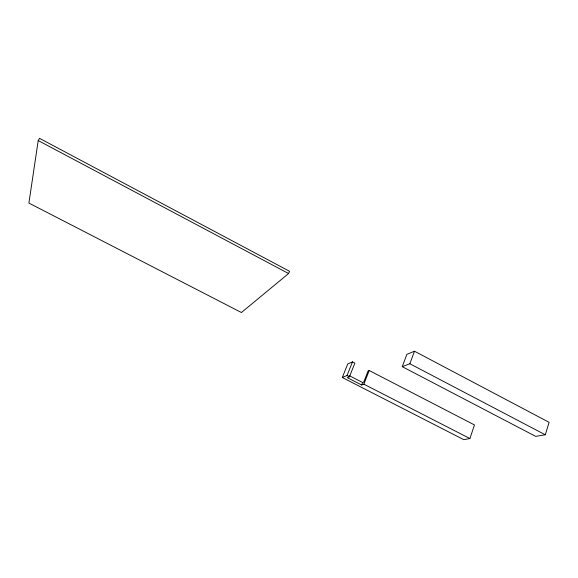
<?xml version="1.0" encoding="UTF-8"?>
<svg xmlns="http://www.w3.org/2000/svg" width="578" height="578" viewBox="0 0 578 578"><rect width="100%" height="100%" fill="white"/><g stroke="black" fill="none" stroke-linecap="round" stroke-linejoin="round"><path stroke-width="0.87" d="M38.213 140.562L28.9 203.066L241.416 312.525L288.581 273.531L289.571 271.306L39.528 138.337L38.213 140.562L288.581 273.531M545.3 434.786L549.1 422.33L414.505 351.229L406.89 354.328L402.252 366.654L535.683 436.376L545.3 434.786L409.824 363.75L402.252 366.654M469.9 438.543L474.473 424.946L369.205 370.512L368.092 370.968L363.743 382.101L362.644 382.52L361.676 384.999L347.32 377.651L349.444 376.777L354.878 363.107L352.486 361.871L347.718 364.003L342.306 377.506L463.787 439.663L469.9 438.543L363.873 384.175L361.676 384.999M409.824 363.75L414.505 351.229M363.873 384.175L369.205 370.512M342.306 377.506L347.031 375.534L352.486 361.871M347.031 375.534L349.444 376.777M349.105 375.57L362.644 382.52"/></g></svg>
